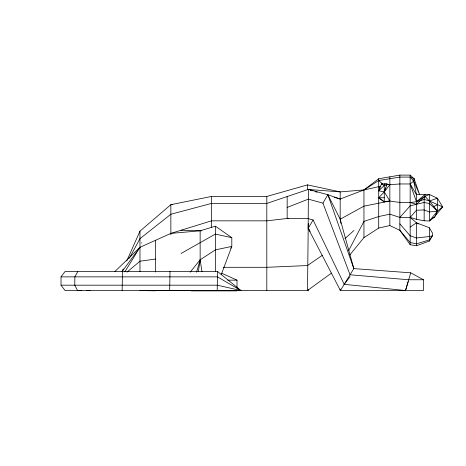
<?xml version="1.0" encoding="UTF-8"?>
<svg xmlns="http://www.w3.org/2000/svg" width="466" height="466" viewBox="0 0 466 466"><rect width="100%" height="100%" fill="white"/><g stroke="black" fill="none" stroke-linecap="round" stroke-linejoin="round"><path stroke-width="0.7" d="M308.387 189.394L327.86 194.73L340.186 219.218L353.828 268.608L340.425 290.516L308.172 228.398L308.387 189.394L266.814 203.415L211.5 203.415L170.859 214.249L139.969 238.656L129.344 258.216M122.144 290.557L122.476 271.474M169.671 290.557L170.008 271.474M217.203 290.557L217.535 271.474L65.083 271.474L61.023 276.856L61.023 285.18L65.083 290.557L307.508 290.516L331.431 273.117M308.253 223.581L307.508 290.516M198.312 271.812L200.147 259.795L215.356 249.881L231.806 246.409L231.806 237.66L215.356 226.191L200.147 230.816L170.859 233.39L139.969 247.306L114.933 271.468M435.535 215.42L442.7 206.927L429.384 200.98L424.159 199.39C413.272 203.747 401.174 203.03 389.85 200.997L384.275 191.87L378.707 190.833L381.491 183.924L386.71 183.924L389.85 184.676L384.275 191.87L378.707 197.735L384.275 202.098L384.275 183.924L389.85 184.676L399.857 183.965L410.167 183.965L416.47 194.677L429.384 194.479L437.446 198.248L437.446 211.127L434.9 216.847L429.384 221.006L424.159 220.779L416.47 219.329L416.47 194.677L413.668 181.134L414.093 178.699L410.167 175.111L399.857 175.111L378.707 178.763L363.952 189.953L340.186 199.017L334.157 197.246M196.535 272.237L200.147 259.795L201.982 271.812M287.161 196.407L287.161 218.478L308.224 218.647L313.094 219.981L344.199 284.342L405.513 290.516L410.744 272.826L423.483 279.769L423.483 290.516L340.186 290.516L340.186 289.071M405.513 290.516L408.216 281.58M385.493 187.897L384.275 191.87L386.71 185.497L386.71 183.924M221.204 274.468L221.653 273.204L237.008 280.148L237.008 288.029M221.216 274.713L231.806 246.409L230.687 248.262M124.801 271.911L139.969 247.306L122.144 271.468L123.018 269.482M126.775 260.983L139.969 231.136L170.859 204.679L211.5 196.448L266.814 196.448L307.508 184.885L340.186 191.893L363.952 189.953L380.792 186.231M348.551 250.778L363.952 221.397L378.707 216.544L389.85 214.179L399.857 217.418L410.167 217.418L416.47 219.329M122.144 271.468L123.513 268.94M77.805 271.474L74.869 276.856L74.77 285.18L77.572 290.557L81.882 290.551M349.785 254.972L363.952 237.596L378.707 228.066L389.85 225.561L399.857 230.32L410.167 244.737L416.47 245.751L429.384 241.033L432.407 235.825L432.407 232.994L429.384 227.763L416.47 222.8L410.167 217.418L416.47 210.23L424.159 209.945L429.384 211.948L437.446 211.127L442.7 206.927L437.446 198.248L436.1 198.248M310.129 231.439L308.172 228.398L313.094 219.981M423.483 279.769L408.688 279.769L350.048 274.783L322.938 203.147L327.86 194.73L340.186 199.017M344.199 284.342L350.059 276.664M190.157 272.185L200.147 259.795M416.47 201.778L424.986 194.543L424.986 196.332L429.384 200.98L437.446 211.127L429.384 221.006L429.384 194.479L424.986 196.332L416.47 201.778L410.167 183.965L413.668 181.134L410.167 177.092L399.857 177.092L378.707 180.534L363.952 189.953L363.952 237.596M399.857 217.418L410.167 205.867L424.159 202.448L429.384 203.543L437.446 211.127M378.707 190.833L384.275 185.497L386.71 185.497M344.939 238.668L353.915 230.513M127.002 272.127L139.969 261.21L155.417 259.055M322.361 255.292L307.508 265.544L266.814 267.303L223.144 267.303M410.167 227.082L416.47 222.8L418.229 224.076M181.07 253.452L215.356 234.089L231.806 237.66M340.943 223.494L340.186 219.218L363.952 206.147L389.85 200.997L384.275 201.609L378.707 197.735L384.275 197.735M432.448 218.199L434.9 216.847M433.846 206.589L437.446 204.685M287.161 207.44L308.335 199.145L322.938 203.147M429.384 200.98L437.446 198.248M170.859 233.39L211.5 220.837L266.814 220.837L288.576 218.315M172.315 204.632L170.859 204.679L170.859 234.823M181.07 230.233L201.568 230.769M208.599 290.551L139.969 290.557L155.417 290.807M86.495 290.557L90.136 290.551M61.023 276.856L217.441 276.856L240.969 290.557L217.296 285.18L61.023 285.18M227.74 280.148L237.008 280.148M191.118 290.889L237.008 290.889M410.744 272.826L353.828 268.608L327.86 194.73M310.257 190.204L312.319 190.815M315.068 191.625L317.13 192.231M410.167 202.471L416.47 204.341L424.986 196.332L424.159 199.39L424.159 220.779M410.167 177.092L414.093 178.699L419.627 194.631L413.668 181.134M381.491 183.924L384.275 185.497M217.535 271.474L240.969 290.557M378.707 180.534L382.761 184.14M308.172 228.398L309.144 229.476M399.857 223.866L410.167 235.79L416.47 237.957L429.384 236.53L432.407 235.825L429.384 239.92L416.47 243.829L410.167 242.53L399.857 230.32L399.857 175.111M378.707 186.674L380.04 188.392M414.093 178.699L414.303 180.092M416.354 194.106L416.354 194.479M429.384 227.763L429.384 241.033M416.47 222.8L416.47 245.751M410.167 175.111L410.167 244.737M389.85 176.864L389.85 225.561M378.707 178.763L378.707 228.066M340.186 219.218L340.186 191.893L307.508 189.394L307.508 184.885M308.224 289.444L308.224 290.889M266.814 196.448L266.814 290.534M215.356 226.191L215.356 271.8M211.5 196.448L211.5 227.251M200.147 230.816L200.147 261.962M155.417 240.351L155.417 272.033M141.763 242.664L141.763 243.176M139.969 231.136L139.969 271.637"/></g></svg>
